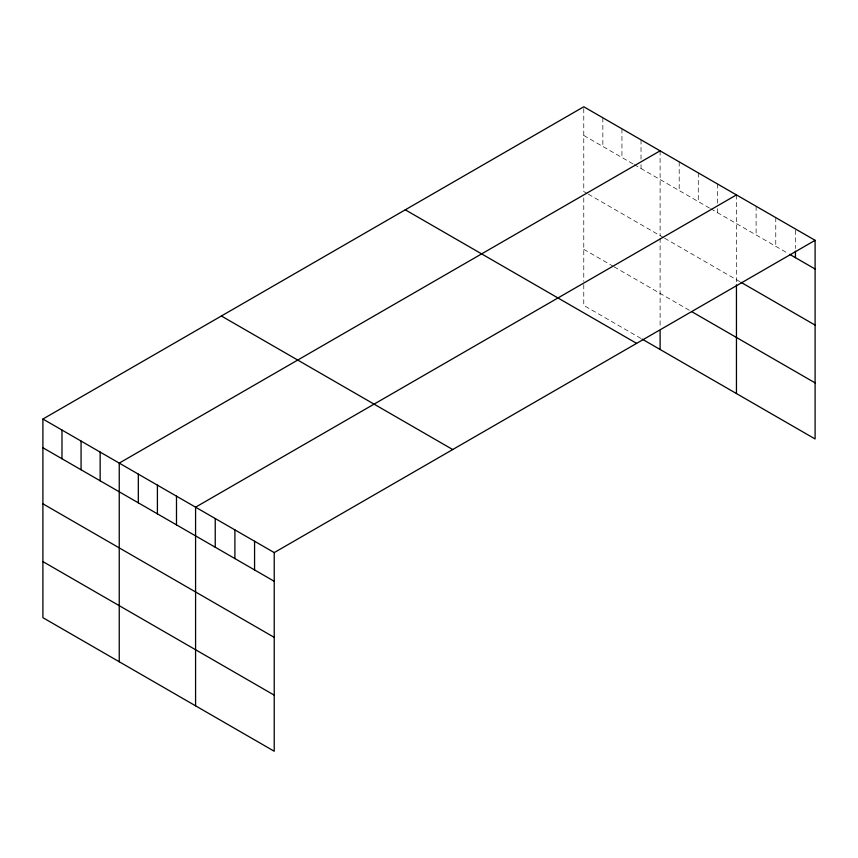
<?xml version="1.0" encoding="UTF-8"?>
<svg xmlns="http://www.w3.org/2000/svg" width="858" height="858" viewBox="0 0 858 858"><rect width="100%" height="100%" fill="white"/><g stroke="black" fill="none" stroke-linecap="round" stroke-linejoin="round"><path stroke-width="0.64" stroke-dasharray="4.29 3.22" d="M583.772 135.457L633.172 163.985M634.287 164.629L709.502 208.054M710.628 208.698L788.502 253.657M587.14 193.49L583.772 191.548L583.772 106.767M588.266 194.133L663.481 237.559M664.596 238.213L739.918 281.692M583.772 249.324L612.955 266.173M614.081 266.827L690.422 310.896M641.023 338.46L583.772 305.405L583.772 282.711M795.441 230.276L795.441 248.53M775.771 217.621L775.771 246.31M756.112 206.263L756.112 234.963M736.454 194.916L736.454 283.548M717.363 183.891L717.363 203.464M717.363 208.676L717.363 212.591M698.283 172.876L698.283 201.576M679.193 161.862L679.193 190.551M660.113 150.836L660.113 235.618M660.113 238.181L660.113 326.78M641.023 139.822L641.023 159.384M641.023 164.607L641.023 168.522M621.943 128.807L621.943 157.497M602.852 117.782L602.852 146.482M583.772 197.962L583.772 281.37"/><path stroke-width="1.29" d="M42.9 419.036L274.228 552.595L274.228 751.233L42.9 617.674L42.9 419.036L583.772 106.767L815.1 240.326L815.1 438.964L642.149 339.114M660.113 150.836L119.241 463.106L119.241 661.754M736.454 194.916L195.581 507.185L195.581 705.823M274.228 552.595L815.1 240.326M789.65 254.322L815.1 269.015M741.076 282.368L815.1 325.096M691.548 311.551L815.1 382.882M405.287 209.813L636.615 343.372M221.385 315.991L452.713 449.538M42.9 447.737L274.228 581.284M42.9 503.818L274.228 637.365M42.9 561.593L274.228 695.152M795.441 251.147L795.441 257.668M736.454 284.824L736.454 393.554M660.113 330.791L660.113 349.485M254.569 541.237L254.569 569.937M234.899 529.89L234.899 558.579M215.24 518.532L215.24 547.232M176.491 496.16L176.491 524.86M157.411 485.145L157.411 513.845M138.32 474.131L138.32 502.82M100.15 452.091L100.15 480.791M81.07 441.076L81.07 469.766M61.98 430.051L61.98 458.751"/></g></svg>
